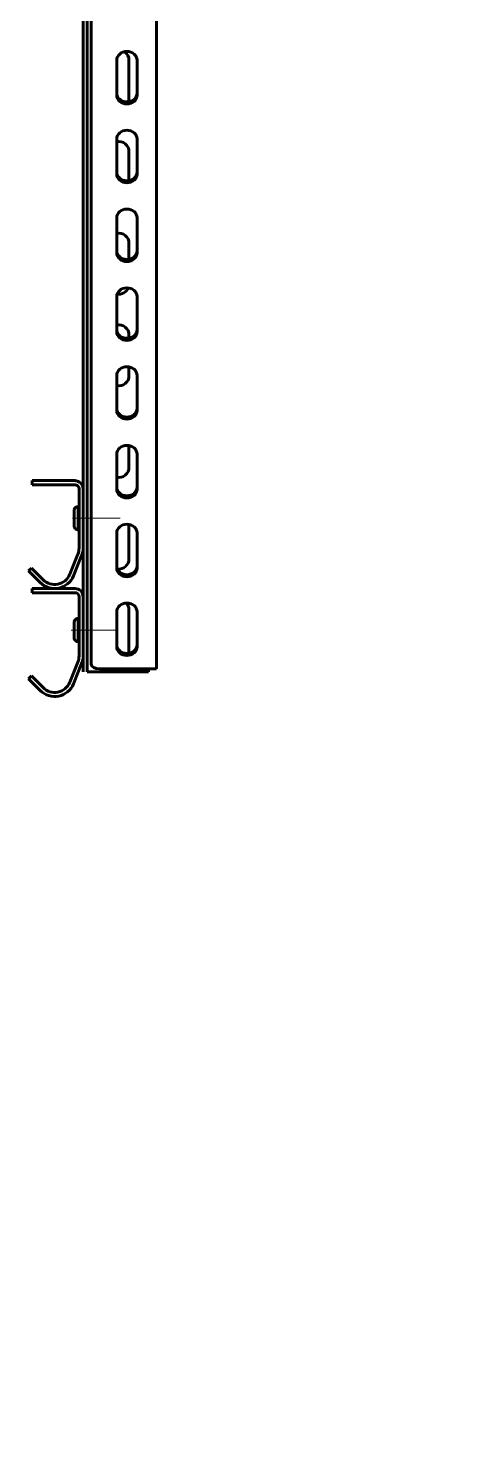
# Model space of a CAD drawing. Header units: millimetres. Extents: x 0 to 840, y 0 to 594.
# Drawn here: x 373.6 to 415, y 316.9 to 454.4 of the extents above; entities that cross this region are included whole.
import ezdxf

# ---------------------------------------------------------------- set-up
doc = ezdxf.new("R2010")
doc.units = ezdxf.units.MM
doc.linetypes.add('K5LT_AXLED', pattern=[19.5, 15, -1.5, 1.5, -1.5])
doc.linetypes.add('K5LT_BASIC', pattern=[0])
doc.layers.add('Системный слой', color=7, linetype='Continuous')

# ---------------------------------------------------------------- blocks, each defined once
blk = doc.blocks.new('U50')
at = {"layer": 'Системный слой', "color": 5, "linetype": 'K5LT_BASIC', "lineweight": 60, "true_color": 0x0000ff}
for p, q in [((378.06, 400.44), (373.94, 400.44)), ((373.94, 400.44), (373.94, 400.04)), ((378.06, 400.04), (373.94, 400.04)), ((378.45, 393.94), (378.45, 399.65)), ((378.85, 393.94), (378.85, 399.65)), ((378.34, 393.35), (377.55, 391.41)), ((373.59, 391.74), (373.86, 392.02)), ((373.86, 392.02), (374.99, 390.89)), ((378.7, 393.21), (377.92, 391.26)), ((373.59, 391.74), (374.71, 390.61))]:
    blk.add_line(p, q, dxfattribs=at)
for centre, radius, start, end in [((378.06, 399.65), 0.785, 0, 90), ((378.06, 399.65), 0.392, 0, 90), ((376.88, 393.94), 1.57, 338, 0), ((376.88, 393.94), 1.96, 338, 0), ((376.1, 392), 1.96, 225, 338), ((376.1, 392), 1.57, 225, 338)]:
    blk.add_arc(centre, radius, start, end, dxfattribs=at)
blk = doc.blocks.new('U51')
at = {"layer": 'Системный слой', "color": 5, "linetype": 'K5LT_BASIC', "lineweight": 60, "true_color": 0x0000ff}
for p, q in [((378.06, 410.84), (373.94, 410.84)), ((373.94, 410.84), (373.94, 410.44)), ((378.06, 410.44), (373.94, 410.44)), ((378.45, 404.34), (378.45, 410.05)), ((378.85, 404.34), (378.85, 410.05)), ((378.34, 403.75), (377.55, 401.81)), ((378.7, 403.61), (377.92, 401.66)), ((373.59, 402.14), (373.86, 402.42)), ((373.59, 402.14), (374.71, 401.01)), ((373.86, 402.42), (374.99, 401.29))]:
    blk.add_line(p, q, dxfattribs=at)
for centre, radius, start, end in [((378.06, 410.05), 0.785, 0, 90), ((378.06, 410.05), 0.392, 0, 90), ((376.88, 404.34), 1.57, 338, 0), ((376.88, 404.34), 1.96, 338, 0), ((376.1, 402.4), 1.96, 225, 338), ((376.1, 402.4), 1.57, 225, 338)]:
    blk.add_arc(centre, radius, start, end, dxfattribs=at)
blk = doc.blocks.new('U47')
at = {"layer": 'Системный слой', "color": 5, "linetype": 'K5LT_BASIC', "lineweight": 60, "true_color": 0x0000ff}
for p, q in [((385.91, 392.7), (385.91, 520.95)), ((378.85, 519.35), (378.85, 392.4)), ((379.24, 518.21), (379.24, 392.4)), ((379.63, 393.1), (379.63, 518.21)), ((382.08, 451.36), (382.08, 447.99)), ((383.26, 447.45), (383.26, 451.37)), ((384.05, 447.99), (384.05, 451.36)), ((382.08, 443.77), (382.08, 440.39)), ((384.05, 440.39), (384.05, 443.77)), ((383.26, 439.77), (383.26, 442.54)), ((382.08, 436.17), (382.08, 432.8)), ((384.05, 432.8), (384.05, 436.17)), ((383.26, 432.17), (383.26, 433.71)), ((382.08, 428.58), (382.08, 425.2)), ((384.05, 425.2), (384.05, 428.58)), ((383.26, 424.58), (383.26, 424.88)), ((382.08, 420.98), (382.08, 417.61)), ((383.26, 420.96), (383.26, 421.81)), ((384.05, 417.61), (384.05, 420.98)), ((383.26, 412.13), (383.26, 414.22)), ((382.08, 413.39), (382.08, 410.02)), ((384.05, 410.02), (384.05, 413.39)), ((377.98, 408.05), (377.98, 406.4)), ((378.37, 408.35), (378.45, 408.35)), ((378.37, 408.35), (378.37, 406.09)), ((378.45, 408.35), (378.45, 406.09)), ((378.37, 406.09), (378.45, 406.09)), ((382.08, 405.8), (382.08, 402.42)), ((383.26, 403.3), (383.26, 406.62)), ((384.05, 402.42), (384.05, 405.8)), ((378.37, 397.57), (378.45, 397.57)), ((378.37, 397.57), (378.37, 395.31)), ((378.45, 397.57), (378.45, 395.31)), ((382.08, 398.2), (382.08, 394.83)), ((383.26, 394.47), (383.26, 398.39)), ((384.05, 394.83), (384.05, 398.2)), ((377.98, 397.26), (377.98, 395.61)), ((378.37, 395.31), (378.45, 395.31)), ((379.63, 392.4), (379.24, 392.4)), ((379.63, 392.4), (379.24, 392.4)), ((385.13, 392.4), (379.63, 392.4)), ((380.42, 392.7), (385.91, 392.7)), ((385.13, 392.7), (385.13, 392.4))]:
    blk.add_line(p, q, dxfattribs=at)
at = {"layer": 'Системный слой', "color": 30, "linetype": 'K5LT_AXLED', "lineweight": 18, "true_color": 0xff8000}
for p, q in [((377.81, 407.22), (382.4, 407.22)), ((377.69, 396.44), (382.19, 396.44))]:
    blk.add_line(p, q, dxfattribs=at)
at = {"layer": 'Системный слой', "color": 5, "linetype": 'K5LT_BASIC', "lineweight": 60, "true_color": 0x0000ff}
for centre, radius, start, end in [((382.28, 451.37), 0.981, 0, 55.3979), ((382.28, 447.45), 0.981, 354.6839, 0), ((382.28, 442.54), 0.981, 0, 101.537), ((382.28, 433.71), 0.981, 0, 101.537), ((382.28, 429.79), 0.981, 260.8966, 337.6577), ((382.28, 424.88), 0.981, 0, 101.537), ((382.28, 420.96), 0.981, 258.463, 0), ((382.28, 412.13), 0.981, 258.463, 0), ((378.18, 408.05), 0.196, 140.1921, 180), ((378.42, 407.84), 0.513, 96.3694, 140.1921), ((378.18, 406.4), 0.196, 180, 219.8079), ((378.42, 406.6), 0.513, 219.8079, 263.6306), ((382.28, 403.3), 0.981, 262.1486, 0), ((382.28, 398.39), 0.981, 0, 41.7098), ((378.42, 397.06), 0.513, 96.3694, 140.1921), ((378.18, 397.26), 0.196, 140.1921, 180), ((378.18, 395.61), 0.196, 180, 219.8079), ((378.42, 395.82), 0.513, 219.8079, 263.6306), ((382.28, 394.47), 0.981, 343.8507, 0)]:
    blk.add_arc(centre, radius, start, end, dxfattribs=at)
for centre, major_axis, ratio, start_param, end_param in [((383.06, 451.36), (-0.981, 0), 0.86, 3.141593, 6.283185), ((383.06, 448.19), (0.981, 0), 0.86, 3.141593, 6.283185), ((383.06, 447.99), (0.981, 0), 0.86, 3.141593, 6.283185), ((383.06, 443.77), (-0.981, 0), 0.86, 3.141593, 6.283185), ((383.06, 440.59), (0.981, 0), 0.86, 3.141593, 6.283185), ((383.06, 440.39), (0.981, 0), 0.86, 3.141593, 6.283185), ((383.06, 436.17), (-0.981, 0), 0.86, 3.141593, 6.283185), ((383.06, 433), (0.981, 0), 0.86, 3.141593, 6.283185), ((383.06, 432.8), (0.981, 0), 0.86, 3.141593, 6.283185), ((383.06, 428.58), (-0.981, 0), 0.86, 3.141593, 6.283185), ((383.06, 425.4), (0.981, 0), 0.86, 3.141593, 6.283185), ((383.06, 425.2), (0.981, 0), 0.86, 3.141593, 6.283185), ((383.06, 420.98), (-0.981, 0), 0.86, 3.141593, 6.283185), ((383.06, 417.81), (0.981, 0), 0.86, 3.141593, 6.283185), ((383.06, 417.61), (0.981, 0), 0.86, 3.141593, 6.283185), ((383.06, 413.39), (-0.981, 0), 0.86, 3.141593, 6.283185), ((383.06, 410.22), (0.981, 0), 0.86, 3.141593, 6.283185), ((383.06, 410.02), (0.981, 0), 0.86, 3.141593, 6.283185), ((383.06, 405.8), (-0.981, 0), 0.86, 3.141593, 6.283185), ((383.06, 402.62), (0.981, 0), 0.86, 3.141593, 6.283185), ((383.06, 402.42), (0.981, 0), 0.86, 3.141593, 6.283185), ((383.06, 398.2), (-0.981, 0), 0.86, 3.141593, 6.283185), ((383.06, 395.03), (0.981, 0), 0.86, 3.141593, 6.283185), ((383.06, 394.83), (0.981, 0), 0.86, 3.141593, 6.283185), ((380.42, 393.1), (-0.785, 0), 0.510294, 0, 1.570796)]:
    blk.add_ellipse(centre, major_axis=major_axis, ratio=ratio, start_param=start_param, end_param=end_param, dxfattribs=at)
at = {"layer": 'Системный слой'}
for name in ['U51', 'U50']:
    blk.add_blockref(name, (0, 0), dxfattribs=at)

msp = doc.modelspace()

# ---------------------------------------------------------------- block references
at = {"layer": 'Системный слой'}
msp.add_blockref('U47', (0, 0), dxfattribs=at)

doc.saveas('drawing.dxf')
